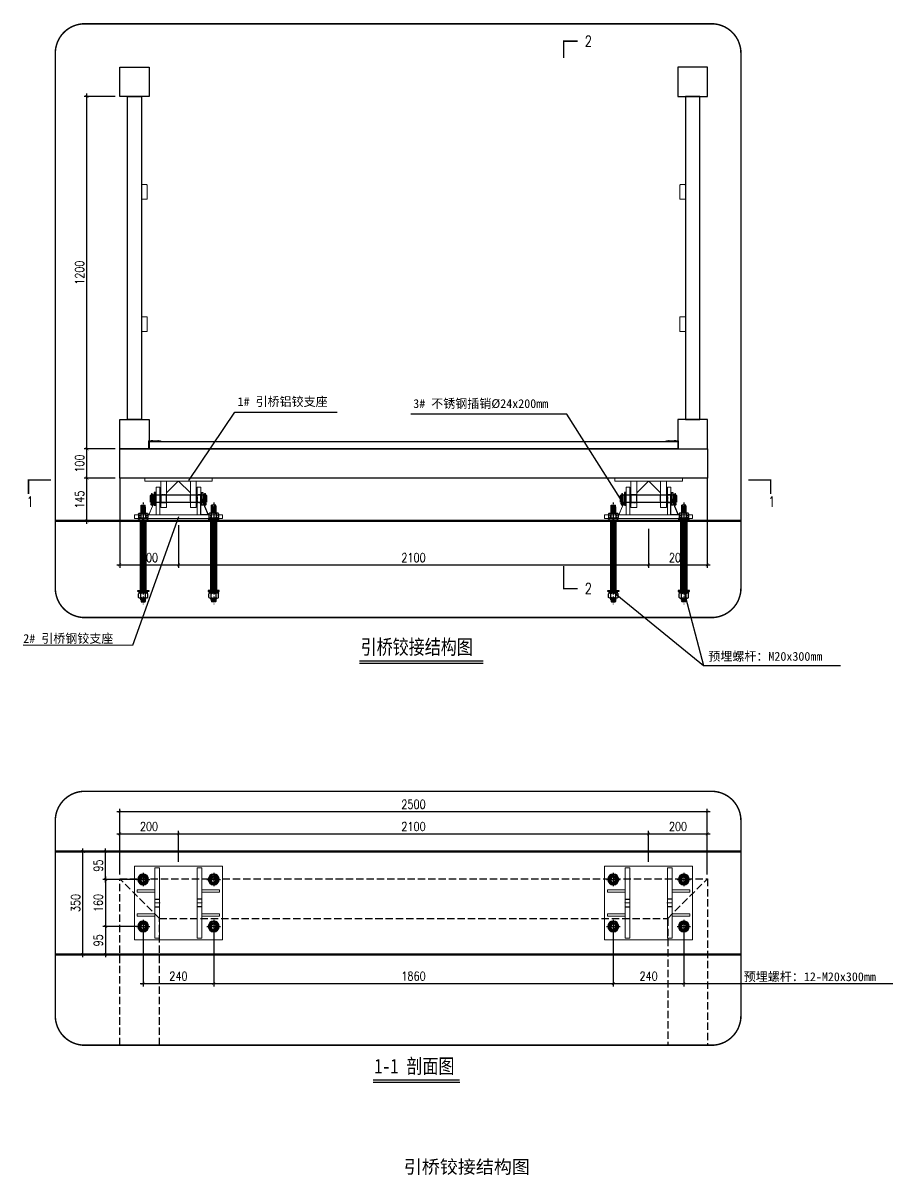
# Model space of a CAD drawing. Header units: millimetres. Extents: x 11827 to 862553, y 15071 to 134256.
# Drawn here: x 711915 to 714876, y 70272 to 74195 of the extents above; entities that cross this region are included whole.
import ezdxf
from ezdxf.enums import TextEntityAlignment as Align

# ---------------------------------------------------------------- set-up
doc = ezdxf.new("R2010")
doc.units = ezdxf.units.MM
for name, pattern in [('BLTA11-LD-L-4001_Plot Plan for Seawater Intake System_20140729$0$CENTER2', [1.125, 0.75, -0.125, 0.125, -0.125]), ('BLTA11-LD-L-4001_Plot Plan for Seawater Intake System_20140729$0$PHANTOM2', [1.25, 0.625, -0.125, 0.125, -0.125, 0.125, -0.125]), ('CENTER', [2, 1.25, -0.25, 0.25, -0.25]), ('CENTER2', [28.575, 19.05, -3.175, 3.175, -3.175]), ('DASH', [0.35, 0.25, -0.1]), ('DASHDOT2', [12.7, 6.35, -3.175, 0, -3.175]), ('DIVIDEX2', [63.5, 25.4, -12.7, 0, -12.7, 0, -12.7]), ('HIDDEN2', [4.7625, 3.175, -1.5875])]:
    doc.linetypes.add(name, pattern=pattern)
for name, color, linetype in [('BS-Annectent', 115, 'Continuous'), ('BS-Index symbol', 35, 'Continuous'), ('hjh文字', 7, 'Continuous'), ('HR-dimension', 9, 'Continuous'), ('HR-Indentifier', 6, 'Continuous'), ('HR-Structure', 5, 'Continuous'), ('HR-text', 2, 'Continuous'), ('HR-Zhuliang', 3, 'Continuous'), ('打印图框', 255, 'Continuous'), ('标注', 9, 'Continuous'), ('铝横梁', 220, 'Continuous'), ('铝通', 4, 'Continuous'), ('面板', 44, 'Continuous')]:
    doc.layers.add(name, color=color, linetype=linetype)
doc.layers.add('型材', color=7, linetype='Continuous', lineweight=15)
doc.layers.add('结构', color=52, linetype='Continuous', lineweight=18)
doc.styles.add('Arial', font='')
doc.styles.add('HZTXT', font='txtw.shx', dxfattribs={"width": 0.8, "bigfont": 'hztxtw.shx'})
doc.styles.add('工程字体', font='', dxfattribs={"width": 0.8})
doc.styles.get('Arial').set_extended_font_data('STXihei')
doc.styles.get('工程字体').set_extended_font_data('SimSun')
doc.dimstyles.new('HR-A2-DIM10', dxfattribs={"dimscale": 10, "dimtxt": 3, "dimasz": 1, "dimexe": 1, "dimexo": 1.5, "dimgap": 1, "dimtad": 1, "dimdec": 1, "dimdsep": 46, "dimtxsty": 'HZTXT', "dimblk": 'ARCHTICK', "dimcen": 0, "dimdle": 1, "dimclrd": 256, "dimclre": 256, "dimclrt": 6, "dimadec": 1, "dimazin": 0, "dimtfac": 1, "dimtdec": 1, "dimtix": 1, "dimtmove": 2, "dimatfit": 3, "dimfxl": 15, "dimtolj": 1, "dimtzin": 0, "dimarcsym": 1})
doc.dimstyles.new('HR-A3-DIM5', dxfattribs={"dimscale": 5, "dimtxt": 3, "dimasz": 1, "dimexe": 1, "dimexo": 1.5, "dimgap": 1, "dimtad": 1, "dimdec": 1, "dimdsep": 46, "dimtxsty": 'HZTXT', "dimblk": 'ARCHTICK', "dimcen": 0, "dimdle": 1, "dimclrd": 256, "dimclre": 256, "dimclrt": 6, "dimadec": 1, "dimazin": 0, "dimtfac": 1, "dimtdec": 1, "dimtix": 1, "dimtmove": 2, "dimatfit": 3, "dimfxl": 1, "dimtolj": 1, "dimtzin": 0, "dimarcsym": 1})
doc.dimstyles.new('HR-BI-DIM5', dxfattribs={"dimscale": 6, "dimtxt": 5, "dimasz": 1, "dimexe": 1, "dimexo": 1.5, "dimgap": 2, "dimtad": 1, "dimdec": 1, "dimdsep": 46, "dimtxsty": 'HZTXT', "dimcen": 0, "dimdle": 1, "dimclrd": 256, "dimclre": 256, "dimclrt": 2, "dimadec": 1, "dimazin": 0, "dimtfac": 1, "dimtdec": 1, "dimtix": 1, "dimtmove": 2, "dimatfit": 3, "dimfxl": 1, "dimtfill": 1, "dimtolj": 1, "dimtzin": 0, "dimarcsym": 1})

# ---------------------------------------------------------------- blocks, each defined once
blk = doc.blocks.new('*U1048')
blk.add_line((0, 0), (42.13, 0))
at = {"const_width": 0.5}
blk.add_lwpolyline([(0, 0.75), (42.13, 0.75)], dxfattribs=at)
at = {"style": '工程字体', "width": 0.8}
blk.add_attdef('图名标注', (0.42, 3), '', height=5, dxfattribs=at)
blk = doc.blocks.new('_ArchTick')
at = {"color": 0, "linetype": 'ByBlock', "lineweight": 100, "const_width": 0.15}
blk.add_lwpolyline([(-0.5, -0.5), (0.5, 0.5)], dxfattribs=at)
blk = doc.blocks.new('*D1084')
at = {"layer": 'Defpoints', "color": 0, "ltscale": 1.5, "transparency": 16777216}
for p in [(712132.4, 72644.5), (712243.8, 72644.5), (712243.8, 72499.2, 0)]:
    blk.add_point(p, dxfattribs=at)
at = {"layer": 'HR-dimension', "lineweight": -2, "ltscale": 1.5, "transparency": 16777216}
for p, q in [((712132.4, 72489.2), (712132.4, 72654.5)), ((712228.8, 72644.5), (712122.4, 72644.5)), ((712228.8, 72499.2), (712122.4, 72499.2))]:
    blk.add_line(p, q, dxfattribs=at)
at = {"layer": 'HR-dimension', "lineweight": -2, "ltscale": 1.5, "transparency": 16777216, "xscale": 10, "yscale": 10, "zscale": 10}
for p, rotation in [((712132.4, 72644.5), 90), ((712132.4, 72499.2), 270)]:
    blk.add_blockref('_ArchTick', p, dxfattribs=dict(at, rotation=rotation))
at = {"layer": 'HR-dimension', "color": 6, "ltscale": 1.5, "transparency": 16777216, "insert": (712107.4, 72571.8), "char_height": 30, "attachment_point": 5, "rotation": 90, "style": 'HZTXT'}
blk.add_mtext('\\A1;145', dxfattribs=at)
blk = doc.blocks.new('*D1069')
at = {"layer": 'Defpoints', "color": 0, "ltscale": 1.5, "transparency": 16777216}
for p in [(712118.9, 71373), (712243.8, 71373, 0), (712243.8, 71023, 0)]:
    blk.add_point(p, dxfattribs=at)
at = {"layer": 'HR-dimension', "lineweight": -2, "ltscale": 1.5, "transparency": 16777216}
for p, q in [((712228.8, 71373), (712108.9, 71373)), ((712118.9, 71013), (712118.9, 71383)), ((712228.8, 71023), (712108.9, 71023))]:
    blk.add_line(p, q, dxfattribs=at)
at = {"layer": 'HR-dimension', "lineweight": -2, "ltscale": 1.5, "transparency": 16777216, "xscale": 10, "yscale": 10, "zscale": 10}
for p, rotation in [((712118.9, 71373), 90), ((712118.9, 71023), 270)]:
    blk.add_blockref('_ArchTick', p, dxfattribs=dict(at, rotation=rotation))
at = {"layer": 'HR-dimension', "color": 6, "ltscale": 1.5, "transparency": 16777216, "insert": (712093.9, 71198), "char_height": 30, "attachment_point": 5, "rotation": 90, "style": 'HZTXT'}
blk.add_mtext('\\A1;350', dxfattribs=at)
blk = doc.blocks.new('*D1070')
at = {"layer": 'Defpoints', "color": 0, "ltscale": 1.5, "transparency": 16777216}
for p in [(712443.8, 71433.3), (712443.8, 71323, 0), (712243.8, 71280.5, 0)]:
    blk.add_point(p, dxfattribs=at)
at = {"layer": 'HR-dimension', "lineweight": -2, "ltscale": 1.5, "transparency": 16777216}
for p, q in [((712243.8, 71295.5), (712243.8, 71443.3)), ((712443.8, 71338), (712443.8, 71443.3)), ((712233.8, 71433.3), (712453.8, 71433.3))]:
    blk.add_line(p, q, dxfattribs=at)
at = {"layer": 'HR-dimension', "lineweight": -2, "ltscale": 1.5, "transparency": 16777216, "xscale": 10, "yscale": 10, "zscale": 10, "rotation": 180}
blk.add_blockref('_ArchTick', (712243.8, 71433.3), dxfattribs=at)
at = {"layer": 'HR-dimension', "lineweight": -2, "ltscale": 1.5, "transparency": 16777216, "xscale": 10, "yscale": 10, "zscale": 10}
blk.add_blockref('_ArchTick', (712443.8, 71433.3), dxfattribs=at)
at = {"layer": 'HR-dimension', "color": 6, "ltscale": 1.5, "transparency": 16777216, "insert": (712343.8, 71458.3), "char_height": 30, "attachment_point": 5, "style": 'HZTXT'}
blk.add_mtext('\\A1;200', dxfattribs=at)
blk = doc.blocks.new('*D1071')
at = {"layer": 'Defpoints', "color": 0, "ltscale": 1.5, "transparency": 16777216}
for p in [(714243.8, 71433.3), (714043.8, 71323, 0), (714243.8, 71323, 0)]:
    blk.add_point(p, dxfattribs=at)
at = {"layer": 'HR-dimension', "lineweight": -2, "ltscale": 1.5, "transparency": 16777216}
for p, q in [((714043.8, 71338), (714043.8, 71443.3)), ((714243.8, 71338), (714243.8, 71443.3)), ((714033.8, 71433.3), (714253.8, 71433.3))]:
    blk.add_line(p, q, dxfattribs=at)
at = {"layer": 'HR-dimension', "lineweight": -2, "ltscale": 1.5, "transparency": 16777216, "xscale": 10, "yscale": 10, "zscale": 10, "rotation": 180}
blk.add_blockref('_ArchTick', (714043.8, 71433.3), dxfattribs=at)
at = {"layer": 'HR-dimension', "lineweight": -2, "ltscale": 1.5, "transparency": 16777216, "xscale": 10, "yscale": 10, "zscale": 10}
blk.add_blockref('_ArchTick', (714243.8, 71433.3), dxfattribs=at)
at = {"layer": 'HR-dimension', "color": 6, "ltscale": 1.5, "transparency": 16777216, "insert": (714143.8, 71458.3), "char_height": 30, "attachment_point": 5, "style": 'HZTXT'}
blk.add_mtext('\\A1;200', dxfattribs=at)
blk = doc.blocks.new('*D1072')
at = {"layer": 'Defpoints', "color": 0, "ltscale": 1.5, "transparency": 16777216}
for p in [(714243.8, 71509), (712243.8, 71280.5, 0), (714243.8, 71280.5, 0)]:
    blk.add_point(p, dxfattribs=at)
at = {"layer": 'HR-dimension', "lineweight": -2, "ltscale": 1.5, "transparency": 16777216}
for p, q in [((712243.8, 71295.5), (712243.8, 71519)), ((714243.8, 71295.5), (714243.8, 71519)), ((712233.8, 71509), (714253.8, 71509))]:
    blk.add_line(p, q, dxfattribs=at)
at = {"layer": 'HR-dimension', "lineweight": -2, "ltscale": 1.5, "transparency": 16777216, "xscale": 10, "yscale": 10, "zscale": 10, "rotation": 180}
blk.add_blockref('_ArchTick', (712243.8, 71509), dxfattribs=at)
at = {"layer": 'HR-dimension', "lineweight": -2, "ltscale": 1.5, "transparency": 16777216, "xscale": 10, "yscale": 10, "zscale": 10}
blk.add_blockref('_ArchTick', (714243.8, 71509), dxfattribs=at)
at = {"layer": 'HR-dimension', "color": 6, "ltscale": 1.5, "transparency": 16777216, "insert": (713243.8, 71534), "char_height": 30, "attachment_point": 5, "style": 'HZTXT'}
blk.add_mtext('\\A1;2500', dxfattribs=at)
blk = doc.blocks.new('*U1047')
blk.add_line((0, 0), (29.5, 0))
at = {"const_width": 0.5}
blk.add_lwpolyline([(0, 0.75), (29.5, 0.75)], dxfattribs=at)
at = {"style": '工程字体', "width": 0.8}
blk.add_attdef('图名标注', (0.42, 3), '', height=5, dxfattribs=at)
blk = doc.blocks.new('A$C53155591')
at = {"layer": 'BS-Annectent'}
for p, q in [((8.8, 0.4), (3.9, 2.2)), ((24, 16.3), (11.3, 16.3)), ((24, 8.2), (11.3, 8.2)), ((8.8, -2.2), (3.9, -0.4)), ((24, -8.2), (11.3, -8.2)), ((24, -16.3), (11.3, -16.3))]:
    blk.add_line(p, q, dxfattribs=at)
for points in [[(3.9, -18.8), (0, -18.8), (0, 18.8), (3.9, 18.8)], [(8.8, -14.7), (8.8, 14.7), (3.9, 14.7), (3.9, -14.7)]]:
    blk.add_lwpolyline(points, close=True, dxfattribs=at)
for points in [[(11.3, 16.3, 0.612824), (11.3, 8.2, 0.305874), (11.3, -8.2, 0.612824), (11.3, -16.3)], [(24, 16.3, -0.612824), (24, 8.2, -0.305874), (24, -8.2, -0.612824), (24, -16.3)]]:
    blk.add_lwpolyline(points, format="xyb", dxfattribs=at)
blk = doc.blocks.new('A$C3497b61f')
at = {"color": 1, "linetype": 'DASHDOT2'}
blk.add_line((-309.5, 0), (37.4, 0), dxfattribs=at)
at = {"layer": 'BS-Annectent'}
for p, q in [((-300.6, -5.4), (-300.6, 5.4)), ((-294.1, 7.2), (-299.6, 7.2)), ((-294.8, 3.6), (-299.6, 3.6)), ((-294.2, -9.4), (-293, 9.4)), ((-291.1, -9.4), (-289.8, 9.4)), ((-287.9, -9.4), (-286.7, 9.4)), ((-284.8, -9.4), (-283.5, 9.4)), ((-281.7, -9.4), (-280.4, 9.4)), ((-278.5, -9.4), (-277.3, 9.4)), ((-275.4, -9.4), (-274.1, 9.4)), ((-246.6, -0.5), (-245.9, 9.4)), ((-245.9, 9.4), (-246.6, 8.2)), ((-244.4, 6.3), (-245.9, 9.4)), ((-244.4, 6.3), (-245.3, -6.3)), ((-244, -9.4), (-242.8, 9.4)), ((-240.9, -9.4), (-239.6, 9.4)), ((-237.7, -9.4), (-236.5, 9.4)), ((-234.6, -9.4), (-233.3, 9.4)), ((-231.5, -9.4), (-230.2, 9.4)), ((-228.3, -9.4), (-227.1, 9.4)), ((-225.2, -9.4), (-223.9, 9.4)), ((-222, -9.4), (-220.8, 9.4)), ((-218.9, -9.4), (-217.7, 9.4)), ((-215.8, -9.4), (-214.5, 9.4)), ((-212.6, -9.4), (-211.4, 9.4)), ((-209.5, -9.4), (-208.3, 9.4)), ((-206.4, -9.4), (-205.1, 9.4)), ((-203.2, -9.4), (-202, 9.4)), ((-200.1, -9.4), (-198.8, 9.4)), ((-196.9, -9.4), (-195.7, 9.4)), ((-193.8, -9.4), (-192.6, 9.4)), ((-190.7, -9.4), (-189.4, 9.4)), ((-187.5, -9.4), (-186.3, 9.4)), ((-184.4, -9.4), (-183.2, 9.4)), ((-181.3, -9.4), (-180, 9.4)), ((-178.1, -9.4), (-176.9, 9.4)), ((-175, -9.4), (-173.7, 9.4)), ((-171.9, -9.4), (-170.6, 9.4)), ((-168.7, -9.4), (-167.5, 9.4)), ((-165.6, -9.4), (-164.3, 9.4)), ((-162.4, -9.4), (-161.2, 9.4)), ((-159.3, -9.4), (-158.1, 9.4)), ((-156.2, -9.4), (-154.9, 9.4)), ((-153, -9.4), (-151.8, 9.4)), ((-149.9, -9.4), (-148.6, 9.4)), ((-147.2, 6.3), (-148.6, 9.4)), ((-147.2, 6.3), (-148.1, -6.3)), ((-146.8, -9.4), (-145.5, 9.4)), ((-143.6, -9.4), (-142.4, 9.4)), ((-140.5, -9.4), (-139.2, 9.4)), ((-137.3, -9.4), (-136.1, 9.4)), ((-134.2, -9.4), (-133, 9.4)), ((-131.1, -9.4), (-129.8, 9.4)), ((-127.9, -9.4), (-126.7, 9.4)), ((-124.8, -9.4), (-123.5, 9.4)), ((-121.7, -9.4), (-120.4, 9.4)), ((-118.5, -9.4), (-117.3, 9.4)), ((-115.8, 6.3), (-116.7, -6.3)), ((-115.4, -9.4), (-114.1, 9.4)), ((-112.2, -9.4), (-111, 9.4)), ((-109.1, -9.4), (-107.9, 9.4)), ((-106, -9.4), (-104.7, 9.4)), ((-102.8, -9.4), (-101.6, 9.4)), ((-99.7, -9.4), (-98.4, 9.4)), ((-96.6, -9.4), (-95.3, 9.4)), ((-93.4, -9.4), (-92.2, 9.4)), ((-90.3, -9.4), (-89, 9.4)), ((-87.1, -9.4), (-85.9, 9.4)), ((-84, -9.4), (-82.8, 9.4)), ((-80.9, -9.4), (-79.6, 9.4)), ((-77.7, -9.4), (-76.5, 9.4)), ((-74.6, -9.4), (-73.3, 9.4)), ((-71.5, -9.4), (-70.2, 9.4)), ((-68.3, -9.4), (-67.1, 9.4)), ((-65.2, -9.4), (-63.9, 9.4)), ((-62, -9.4), (-60.8, 9.4)), ((-58.9, -9.4), (-57.7, 9.4)), ((-55.8, -9.4), (-54.5, 9.4)), ((-52.6, -9.4), (-51.4, 9.4)), ((-49.5, -9.4), (-48.3, 9.4)), ((-46.4, -9.4), (-45.1, 9.4)), ((-43.2, -9.4), (-42, 9.4)), ((-40.1, -9.4), (-38.8, 9.4)), ((-36.9, -9.4), (-35.7, 9.4)), ((-33.8, -9.4), (-32.6, 9.4)), ((-30.7, -9.4), (-29.4, 9.4)), ((-27.5, -9.4), (-26.3, 9.4)), ((-24.4, -9.4), (-23.2, 9.4)), ((-21.3, -9.4), (-20, 9.4)), ((-18.1, -9.4), (-16.9, 9.4)), ((-15, -9.4), (-13.7, 9.4)), ((-12.3, 6.3), (-13.2, -6.3)), ((-10.6, 9.4), (-12.3, 6.3)), ((-11.9, -9.4), (-10.6, 9.4)), ((-10, 8.1), (-10.6, 9.4)), ((-1.2, 0.4), (-6.1, 2.2)), ((-1.2, 12.2), (-1.2, -12.2)), ((14, 16.3), (1.3, 16.3)), ((14, 8.2), (1.3, 8.2)), ((16.5, 12.2), (16.5, -12.2)), ((17.4, 6.3), (16.5, 8.2)), ((17.4, 6.3), (16.5, -6.3)), ((19.1, 9.4), (17.4, 6.3)), ((19.1, 9.4), (17.8, -9.4)), ((20.5, 6.3), (19.1, 9.4)), ((20.5, 6.3), (19.6, -6.3)), ((22.2, 9.4), (20.5, 6.3)), ((22.2, 9.4), (21, -9.4)), ((23.7, 6.3), (22.2, 9.4)), ((23.7, 6.3), (22.8, -6.3)), ((23.2, 7.2), (28.5, 7.2)), ((23.5, 3.6), (28.5, 3.6)), ((29.4, -5.4), (29.4, 5.4)), ((-295.3, -3.6), (-299.6, -3.6)), ((-295.1, -7.2), (-299.6, -7.2)), ((-245.3, -6.3), (-246.6, -8.4)), ((-11.9, -9.4), (-13.2, -6.3)), ((-10, -6.3), (-11.9, -9.4)), ((-10, -5.7), (-10, -6.3)), ((-1.2, -2.2), (-6.1, -0.4)), ((14, -8.2), (1.3, -8.2)), ((14, -16.3), (1.3, -16.3)), ((17.8, -9.4), (16.5, -6.3)), ((19.6, -6.3), (17.8, -9.4)), ((21, -9.4), (19.6, -6.3)), ((22.8, -6.3), (21, -9.4)), ((22.2, -7.2), (28.5, -7.2)), ((23, -3.6), (28.5, -3.6))]:
    blk.add_line(p, q, dxfattribs=at)
for points in [[(-299.6, -7.2, -0.516475), (-299.6, -3.6, -0.258238), (-299.6, 3.6, -0.516475), (-299.6, 7.2)], [(1.3, 16.3, 0.612824), (1.3, 8.2, 0.305874), (1.3, -8.2, 0.612824), (1.3, -16.3)], [(14, 16.3, -0.612824), (14, 8.2, -0.305874), (14, -8.2, -0.612824), (14, -16.3)], [(28.5, -7.2, 0.516475), (28.5, -3.6, 0.258238), (28.5, 3.6, 0.516475), (28.5, 7.2)]]:
    blk.add_lwpolyline(points, format="xyb", dxfattribs=at)
blk.add_lwpolyline([(-10, 9.9), (-246.6, 9.9), (-246.6, -9.9), (-10, -9.9)], dxfattribs=at)
for points in [[(-6.1, -18.8), (-10, -18.8), (-10, 18.8), (-6.1, 18.8)], [(-1.2, -14.7), (-1.2, 14.7), (-6.1, 14.7), (-6.1, -14.7)]]:
    blk.add_lwpolyline(points, close=True, dxfattribs=at)
at = {"layer": 'HR-dimension', "rotation": 180}
blk.add_blockref('A$C53155591', (-246.6, 0), dxfattribs=at)
blk = doc.blocks.new('A$C79B7160B')
at = {"color": 1, "linetype": 'DASHDOT2', "ltscale": 20}
for points in [[(-23.1, 0), (23.1, 0)], [(0, 23.1), (0, -23.1)]]:
    blk.add_lwpolyline(points, dxfattribs=at)
for points in [[(-18.5, 0, 1), (18.5, 0, 1), (-18.5, 0, 1)], [(-14.5, 0, 1), (14.5, 0, 1), (-14.5, 0, 1)], [(-10, 0, 1), (10, 0, 1), (-10, 0, 1)]]:
    blk.add_lwpolyline(points, format="xyb")
blk.add_lwpolyline([(0, -16.5), (-15, -8.2), (-15, 8.2), (0, 16.5), (15, 8.2), (15, -8.2), (0, -16.5)])
at = {"color": 253, "linetype": 'HIDDEN2', "ltscale": 20}
blk.add_lwpolyline([(0, -8.2, 2.414214), (-8.2, 0, 2.414214)], format="xyb", dxfattribs=at)
blk = doc.blocks.new('A$C02bcacc6')
at = {"color": 1, "linetype": 'CENTER2'}
for p, q in [((-230, 13), (-214, 13)), ((-70, 13), (-86, 13)), ((-230, -13), (-214, -13)), ((-70, -13), (-86, -13))]:
    blk.add_line(p, q, dxfattribs=at)
at = {"layer": '结构', "color": 4}
for p, q in [((0, 125), (-300, 125)), ((-300, 125), (-300, -125)), ((0, -125), (0, 125)), ((-300, -125), (0, -125))]:
    blk.add_line(p, q, dxfattribs=at)
at = {"layer": '结构', "color": 1, "linetype": 'CENTER', "ltscale": 0.44}
for p, q in [((-282.1, 80), (-257.9, 80)), ((-270, 67.9), (-270, 92.1)), ((-17.9, 80), (-42.1, 80)), ((-30, 67.9), (-30, 92.1)), ((-270, -67.9), (-270, -92.1)), ((-30, -67.9), (-30, -92.1)), ((-282.1, -80), (-257.9, -80)), ((-17.9, -80), (-42.1, -80))]:
    blk.add_line(p, q, dxfattribs=at)
at = {"layer": '结构', "color": 1, "linetype": 'CENTER', "ltscale": 0.36}
for p, q in [((-231.9, 0), (-212.1, 0)), ((-68.1, 0), (-87.9, 0))]:
    blk.add_line(p, q, dxfattribs=at)
at = {"layer": '结构', "color": 4}
for points in [[(-230, -120), (-230, 120), (-214, 120), (-214, -120)], [(-70, -120), (-70, 120), (-86, 120), (-86, -120)], [(-230, 37), (-290, 37), (-290, 45), (-230, 45)], [(-70, 37), (-10, 37), (-10, 45), (-70, 45)], [(-230, -37), (-290, -37), (-290, -45), (-230, -45)], [(-70, -37), (-10, -37), (-10, -45), (-70, -45)]]:
    blk.add_lwpolyline(points, close=True, dxfattribs=at)
for centre in [(-270, 80), (-30, 80), (-270, -80), (-30, -80)]:
    blk.add_circle(centre, 11, dxfattribs=at)
blk = doc.blocks.new('*D1076')
at = {"layer": 'Defpoints', "color": 0, "ltscale": 1.5, "transparency": 16777216}
for p in [(714043.8, 71433.3), (712443.8, 71323, 0), (714043.8, 71323, 0)]:
    blk.add_point(p, dxfattribs=at)
at = {"layer": 'HR-dimension', "lineweight": -2, "ltscale": 1.5, "transparency": 16777216}
for p, q in [((712443.8, 71338), (712443.8, 71443.3)), ((714043.8, 71338), (714043.8, 71443.3)), ((712433.8, 71433.3), (714053.8, 71433.3))]:
    blk.add_line(p, q, dxfattribs=at)
at = {"layer": 'HR-dimension', "lineweight": -2, "ltscale": 1.5, "transparency": 16777216, "xscale": 10, "yscale": 10, "zscale": 10, "rotation": 180}
blk.add_blockref('_ArchTick', (712443.8, 71433.3), dxfattribs=at)
at = {"layer": 'HR-dimension', "lineweight": -2, "ltscale": 1.5, "transparency": 16777216, "xscale": 10, "yscale": 10, "zscale": 10}
blk.add_blockref('_ArchTick', (714043.8, 71433.3), dxfattribs=at)
at = {"layer": 'HR-dimension', "color": 6, "ltscale": 1.5, "transparency": 16777216, "insert": (713243.8, 71458.3), "char_height": 30, "attachment_point": 5, "style": 'HZTXT'}
blk.add_mtext('\\A1;2100', dxfattribs=at)
blk = doc.blocks.new('*D1077')
at = {"layer": 'Defpoints', "color": 0, "ltscale": 1.5, "transparency": 16777216}
for p in [(712195.9, 71373), (712323.8, 71373, 0), (712323.8, 71278, 0)]:
    blk.add_point(p, dxfattribs=at)
at = {"layer": 'HR-dimension', "lineweight": -2, "ltscale": 1.5, "transparency": 16777216}
for p, q in [((712308.8, 71373), (712185.9, 71373)), ((712195.9, 71268), (712195.9, 71383)), ((712308.8, 71278), (712185.9, 71278))]:
    blk.add_line(p, q, dxfattribs=at)
at = {"layer": 'HR-dimension', "lineweight": -2, "ltscale": 1.5, "transparency": 16777216, "xscale": 10, "yscale": 10, "zscale": 10}
for p, rotation in [((712195.9, 71373), 90), ((712195.9, 71278), 270)]:
    blk.add_blockref('_ArchTick', p, dxfattribs=dict(at, rotation=rotation))
at = {"layer": 'HR-dimension', "color": 6, "ltscale": 1.5, "transparency": 16777216, "insert": (712170.9, 71325.5), "char_height": 30, "attachment_point": 5, "rotation": 90, "style": 'HZTXT'}
blk.add_mtext('\\A1;95', dxfattribs=at)
blk = doc.blocks.new('*D1078')
at = {"layer": 'Defpoints', "color": 0, "ltscale": 1.5, "transparency": 16777216}
for p in [(712323.8, 71278, 0), (712195.9, 71118), (712323.8, 71118, 0)]:
    blk.add_point(p, dxfattribs=at)
at = {"layer": 'HR-dimension', "lineweight": -2, "ltscale": 1.5, "transparency": 16777216}
for p, q in [((712195.9, 71288), (712195.9, 71108)), ((712308.8, 71278), (712185.9, 71278)), ((712308.8, 71118), (712185.9, 71118))]:
    blk.add_line(p, q, dxfattribs=at)
at = {"layer": 'HR-dimension', "lineweight": -2, "ltscale": 1.5, "transparency": 16777216, "xscale": 10, "yscale": 10, "zscale": 10}
for p, rotation in [((712195.9, 71278), 90), ((712195.9, 71118), 270)]:
    blk.add_blockref('_ArchTick', p, dxfattribs=dict(at, rotation=rotation))
at = {"layer": 'HR-dimension', "color": 6, "ltscale": 1.5, "transparency": 16777216, "insert": (712170.9, 71198), "char_height": 30, "attachment_point": 5, "rotation": 90, "style": 'HZTXT'}
blk.add_mtext('\\A1;160', dxfattribs=at)
blk = doc.blocks.new('*D1079')
at = {"layer": 'Defpoints', "color": 0, "ltscale": 1.5, "transparency": 16777216}
for p in [(712323.8, 71118, 0), (712195.9, 71023), (712323.8, 71023, 0)]:
    blk.add_point(p, dxfattribs=at)
at = {"layer": 'HR-dimension', "lineweight": -2, "ltscale": 1.5, "transparency": 16777216}
for p, q in [((712195.9, 71128), (712195.9, 71013)), ((712308.8, 71118), (712185.9, 71118)), ((712308.8, 71023), (712185.9, 71023))]:
    blk.add_line(p, q, dxfattribs=at)
at = {"layer": 'HR-dimension', "lineweight": -2, "ltscale": 1.5, "transparency": 16777216, "xscale": 10, "yscale": 10, "zscale": 10}
for p, rotation in [((712195.9, 71118), 90), ((712195.9, 71023), 270)]:
    blk.add_blockref('_ArchTick', p, dxfattribs=dict(at, rotation=rotation))
at = {"layer": 'HR-dimension', "color": 6, "ltscale": 1.5, "transparency": 16777216, "insert": (712170.9, 71070.5), "char_height": 30, "attachment_point": 5, "rotation": 90, "style": 'HZTXT'}
blk.add_mtext('\\A1;95', dxfattribs=at)
blk = doc.blocks.new('*D1056')
at = {"layer": 'Defpoints', "color": 0, "ltscale": 1.5, "transparency": 16777216}
for p in [(712323.8, 71118, 0), (712563.8, 71118, 0), (712563.8, 70924)]:
    blk.add_point(p, dxfattribs=at)
at = {"layer": 'HR-dimension', "lineweight": -2, "ltscale": 1.5, "transparency": 16777216}
for p, q in [((712323.8, 71103), (712323.8, 70914)), ((712563.8, 71103), (712563.8, 70914)), ((712313.8, 70924), (712573.8, 70924))]:
    blk.add_line(p, q, dxfattribs=at)
at = {"layer": 'HR-dimension', "lineweight": -2, "ltscale": 1.5, "transparency": 16777216, "xscale": 10, "yscale": 10, "zscale": 10, "rotation": 180}
blk.add_blockref('_ArchTick', (712323.8, 70924), dxfattribs=at)
at = {"layer": 'HR-dimension', "lineweight": -2, "ltscale": 1.5, "transparency": 16777216, "xscale": 10, "yscale": 10, "zscale": 10}
blk.add_blockref('_ArchTick', (712563.8, 70924), dxfattribs=at)
at = {"layer": 'HR-dimension', "color": 6, "ltscale": 1.5, "transparency": 16777216, "insert": (712443.8, 70949), "char_height": 30, "attachment_point": 5, "style": 'HZTXT'}
blk.add_mtext('\\A1;240', dxfattribs=at)
blk = doc.blocks.new('*D1057')
at = {"layer": 'Defpoints', "color": 0, "ltscale": 1.5, "transparency": 16777216}
for p in [(712563.8, 71118, 0), (713923.8, 71118, 0), (713923.8, 70924)]:
    blk.add_point(p, dxfattribs=at)
at = {"layer": 'HR-dimension', "lineweight": -2, "ltscale": 1.5, "transparency": 16777216}
for p, q in [((712563.8, 71103), (712563.8, 70914)), ((713923.8, 71103), (713923.8, 70914)), ((712553.8, 70924), (713933.8, 70924))]:
    blk.add_line(p, q, dxfattribs=at)
at = {"layer": 'HR-dimension', "lineweight": -2, "ltscale": 1.5, "transparency": 16777216, "xscale": 10, "yscale": 10, "zscale": 10, "rotation": 180}
blk.add_blockref('_ArchTick', (712563.8, 70924), dxfattribs=at)
at = {"layer": 'HR-dimension', "lineweight": -2, "ltscale": 1.5, "transparency": 16777216, "xscale": 10, "yscale": 10, "zscale": 10}
blk.add_blockref('_ArchTick', (713923.8, 70924), dxfattribs=at)
at = {"layer": 'HR-dimension', "color": 6, "ltscale": 1.5, "transparency": 16777216, "insert": (713243.8, 70949), "char_height": 30, "attachment_point": 5, "style": 'HZTXT'}
blk.add_mtext('\\A1;1860', dxfattribs=at)
blk = doc.blocks.new('*D1058')
at = {"layer": 'Defpoints', "color": 0, "ltscale": 1.5, "transparency": 16777216}
for p in [(713923.8, 71118, 0), (714163.8, 71118, 0), (714163.8, 70924)]:
    blk.add_point(p, dxfattribs=at)
at = {"layer": 'HR-dimension', "lineweight": -2, "ltscale": 1.5, "transparency": 16777216}
for p, q in [((713923.8, 71103), (713923.8, 70914)), ((714163.8, 71103), (714163.8, 70914)), ((713913.8, 70924), (714173.8, 70924))]:
    blk.add_line(p, q, dxfattribs=at)
at = {"layer": 'HR-dimension', "lineweight": -2, "ltscale": 1.5, "transparency": 16777216, "xscale": 10, "yscale": 10, "zscale": 10, "rotation": 180}
blk.add_blockref('_ArchTick', (713923.8, 70924), dxfattribs=at)
at = {"layer": 'HR-dimension', "lineweight": -2, "ltscale": 1.5, "transparency": 16777216, "xscale": 10, "yscale": 10, "zscale": 10}
blk.add_blockref('_ArchTick', (714163.8, 70924), dxfattribs=at)
at = {"layer": 'HR-dimension', "color": 6, "ltscale": 1.5, "transparency": 16777216, "insert": (714043.8, 70949), "char_height": 30, "attachment_point": 5, "style": 'HZTXT'}
blk.add_mtext('\\A1;240', dxfattribs=at)
blk = doc.blocks.new('*D1061')
at = {"layer": 'Defpoints', "color": 0, "ltscale": 1.5, "transparency": 16777216}
for p in [(712243.8, 72661, 0), (712443.8, 72487.2), (712443.8, 72349.2)]:
    blk.add_point(p, dxfattribs=at)
at = {"layer": 'HR-dimension', "lineweight": -2, "ltscale": 1.5, "transparency": 16777216}
for p, q in [((712243.8, 72646), (712243.8, 72339.2)), ((712443.8, 72472.2), (712443.8, 72339.2)), ((712233.8, 72349.2), (712453.8, 72349.2))]:
    blk.add_line(p, q, dxfattribs=at)
at = {"layer": 'HR-dimension', "lineweight": -2, "ltscale": 1.5, "transparency": 16777216, "xscale": 10, "yscale": 10, "zscale": 10, "rotation": 180}
blk.add_blockref('_ArchTick', (712243.8, 72349.2), dxfattribs=at)
at = {"layer": 'HR-dimension', "lineweight": -2, "ltscale": 1.5, "transparency": 16777216, "xscale": 10, "yscale": 10, "zscale": 10}
blk.add_blockref('_ArchTick', (712443.8, 72349.2), dxfattribs=at)
at = {"layer": 'HR-dimension', "color": 6, "ltscale": 1.5, "transparency": 16777216, "insert": (712343.8, 72374.2), "char_height": 30, "attachment_point": 5, "style": 'HZTXT'}
blk.add_mtext('\\A1;200', dxfattribs=at)
blk = doc.blocks.new('*D1062')
at = {"layer": 'Defpoints', "color": 0, "ltscale": 1.5, "transparency": 16777216}
for p in [(712443.8, 72499.2), (714043.8, 72487.2), (714043.8, 72349.2)]:
    blk.add_point(p, dxfattribs=at)
at = {"layer": 'HR-dimension', "lineweight": -2, "ltscale": 1.5, "transparency": 16777216}
for p, q in [((712443.8, 72484.2), (712443.8, 72339.2)), ((714043.8, 72472.2), (714043.8, 72339.2)), ((712433.8, 72349.2), (714053.8, 72349.2))]:
    blk.add_line(p, q, dxfattribs=at)
at = {"layer": 'HR-dimension', "lineweight": -2, "ltscale": 1.5, "transparency": 16777216, "xscale": 10, "yscale": 10, "zscale": 10, "rotation": 180}
blk.add_blockref('_ArchTick', (712443.8, 72349.2), dxfattribs=at)
at = {"layer": 'HR-dimension', "lineweight": -2, "ltscale": 1.5, "transparency": 16777216, "xscale": 10, "yscale": 10, "zscale": 10}
blk.add_blockref('_ArchTick', (714043.8, 72349.2), dxfattribs=at)
at = {"layer": 'HR-dimension', "color": 6, "ltscale": 1.5, "transparency": 16777216, "insert": (713243.8, 72374.2), "char_height": 30, "attachment_point": 5, "style": 'HZTXT'}
blk.add_mtext('\\A1;2100', dxfattribs=at)
blk = doc.blocks.new('*D1063')
at = {"layer": 'Defpoints', "color": 0, "ltscale": 1.5, "transparency": 16777216}
for p in [(714243.8, 72661, 0), (714043.8, 72487.2), (714243.8, 72349.2)]:
    blk.add_point(p, dxfattribs=at)
at = {"layer": 'HR-dimension', "lineweight": -2, "ltscale": 1.5, "transparency": 16777216}
for p, q in [((714243.8, 72646), (714243.8, 72339.2)), ((714043.8, 72472.2), (714043.8, 72339.2)), ((714033.8, 72349.2), (714253.8, 72349.2))]:
    blk.add_line(p, q, dxfattribs=at)
at = {"layer": 'HR-dimension', "lineweight": -2, "ltscale": 1.5, "transparency": 16777216, "xscale": 10, "yscale": 10, "zscale": 10, "rotation": 180}
blk.add_blockref('_ArchTick', (714043.8, 72349.2), dxfattribs=at)
at = {"layer": 'HR-dimension', "lineweight": -2, "ltscale": 1.5, "transparency": 16777216, "xscale": 10, "yscale": 10, "zscale": 10}
blk.add_blockref('_ArchTick', (714243.8, 72349.2), dxfattribs=at)
at = {"layer": 'HR-dimension', "color": 6, "ltscale": 1.5, "transparency": 16777216, "insert": (714143.8, 72374.2), "char_height": 30, "attachment_point": 5, "style": 'HZTXT'}
blk.add_mtext('\\A1;200', dxfattribs=at)
blk = doc.blocks.new('接岸铝支座')
at = {"color": 1, "linetype": 'BLTA11-LD-L-4001_Plot Plan for Seawater Intake System_20140729$0$CENTER2', "ltscale": 5}
for points in [[(394146.5, 96616.9), (394146.5, 96596.9), (394120.5, 96596.9), (394120.5, 96616.9)], [(394146.5, 96495.9), (394146.5, 96515.9), (394120.5, 96515.9), (394120.5, 96495.9)]]:
    blk.add_lwpolyline(points, close=True, dxfattribs=at)
at = {"layer": '型材'}
for points in [[(394063.5, 96441.4), (394063.5, 96671.4), (394073.5, 96671.4), (394073.5, 96441.4)], [(394163.5, 96616.9), (394163.5, 96596.9), (394073.5, 96596.9), (394073.5, 96616.9)], [(394073.5, 96556.9), (394113.5, 96596.9), (394073.5, 96596.9)], [(394073.5, 96555.9), (394113.5, 96515.9), (394073.5, 96515.9)], [(394163.5, 96495.9), (394163.5, 96515.9), (394073.5, 96515.9), (394073.5, 96495.9)]]:
    blk.add_lwpolyline(points, close=True, dxfattribs=at)
blk = doc.blocks.new('接岸钢支座')
at = {"color": 1, "linetype": 'BLTA11-LD-L-4001_Plot Plan for Seawater Intake System_20140729$0$PHANTOM2', "ltscale": 5}
for p, q in [((394020.5, 96870), (394020.5, 96882)), ((394031.5, 96859.3), (394031.5, 96889.3)), ((394042.5, 96870), (394042.5, 96882)), ((394260.5, 96870), (394260.5, 96882)), ((394271.5, 96859.3), (394271.5, 96889.3)), ((394282.5, 96870), (394282.5, 96882))]:
    blk.add_line(p, q, dxfattribs=at)
blk.add_lwpolyline([(394252.5, 96870), (394227.5, 96870), (394227.5, 96810)], close=True)
for points in [[(394075.5, 96802), (394087.5, 96802), (394087.5, 96828), (394075.5, 96828)], [(394227.5, 96802), (394215.5, 96802), (394215.5, 96828), (394227.5, 96828)]]:
    blk.add_lwpolyline(points, close=True, dxfattribs=at)
at = {"layer": '结构'}
for points in [[(394301.5, 96882), (394001.5, 96882), (394001.5, 96870), (394301.5, 96870)], [(394050.5, 96870), (394075.5, 96870), (394075.5, 96810)], [(394075.5, 96775), (394087.5, 96775), (394087.5, 96870), (394075.5, 96870)], [(394227.5, 96775), (394215.5, 96775), (394215.5, 96870), (394227.5, 96870)]]:
    blk.add_lwpolyline(points, close=True, dxfattribs=at)
blk = doc.blocks.new('Split_Pins_GB91')
at = {"color": 8, "linetype": 'Continuous', "lineweight": 15}
for p, q in [((-3.4, 6.3), (-6.9, 3.1)), ((0, 4.7), (0, -4.7)), ((-3.4, -6.3), (-6.9, -3.1))]:
    blk.add_line(p, q, dxfattribs=at)
at = {"color": 7, "linetype": 'Continuous', "lineweight": 15}
for p, q in [((50, 4.7), (0, 4.7)), ((0, 0), (56.3, 0)), ((50, 4.7), (50, 0)), ((56.3, -4.7), (56.3, 0)), ((0, -4.7), (56.3, -4.7))]:
    blk.add_line(p, q, dxfattribs=at)
for centre, radius, start, end in [((-10.5, 0), 9.5, 41.31782, 318.68218), ((-10.5, 0), 4.75, 41.31782, 318.68218), ((0, 9.2), 9.23, 221.31782, 270), ((0, -9.2), 9.23, 90, 138.68218), ((0, 9.2), 4.48, 221.31782, 270), ((0, -9.2), 4.48, 90, 138.68218)]:
    blk.add_arc(centre, radius, start, end, dxfattribs=at)
blk = doc.blocks.new('PIN-M24x200')
for points in [[(38986.9, 4427.6), (38986.9, 4451.6), (38985.9, 4450.6), (38985.9, 4428.6), (38986.9, 4427.6)], [(39174.9, 4427.6), (39175.9, 4428.6), (39175.9, 4450.6), (39174.9, 4451.6), (39174.9, 4427.6)]]:
    blk.add_lwpolyline(points)
for points in [[(38986.9, 4451.6), (39174.9, 4451.6), (39174.9, 4427.6), (38986.9, 4427.6)], [(38998.5, 4417.6), (39002.5, 4417.6), (39002.5, 4461.6), (38998.5, 4461.6)], [(39163.3, 4417.6), (39159.3, 4417.6), (39159.3, 4461.6), (39163.3, 4461.6)]]:
    blk.add_lwpolyline(points, close=True)
at = {"layer": '标注', "color": 1, "linetype": 'CENTER', "ltscale": 0.1}
for centre in [(38991.9, 4439.6), (39169.9, 4439.6)]:
    blk.add_circle(centre, 2.5, dxfattribs=at)
at = {"yscale": 0.5315191496507999, "zscale": 0.5315191496507999}
for p, xscale, rotation in [((38991.9, 4427.6), -0.5315191496507999, 270), ((39169.9, 4427.6), 0.5315191496507999, 90.00000000000001)]:
    blk.add_blockref('Split_Pins_GB91', p, dxfattribs=dict(at, xscale=xscale, rotation=rotation))
blk = doc.blocks.new('*D1108')
at = {"layer": 'Defpoints', "color": 0, "ltscale": 1.5, "transparency": 16777216}
for p in [(712132.4, 72744.5), (712243.8, 72744.5), (712243.8, 72644.5)]:
    blk.add_point(p, dxfattribs=at)
at = {"layer": 'HR-dimension', "lineweight": -2, "ltscale": 1.5, "transparency": 16777216}
for p, q in [((712228.8, 72744.5), (712122.4, 72744.5)), ((712132.4, 72634.5), (712132.4, 72754.5)), ((712228.8, 72644.5), (712122.4, 72644.5))]:
    blk.add_line(p, q, dxfattribs=at)
at = {"layer": 'HR-dimension', "lineweight": -2, "ltscale": 1.5, "transparency": 16777216, "xscale": 10, "yscale": 10, "zscale": 10}
for p, rotation in [((712132.4, 72744.5), 90), ((712132.4, 72644.5), 270)]:
    blk.add_blockref('_ArchTick', p, dxfattribs=dict(at, rotation=rotation))
at = {"layer": 'HR-dimension', "color": 6, "ltscale": 1.5, "transparency": 16777216, "insert": (712107.4, 72694.5), "char_height": 30, "attachment_point": 5, "rotation": 90, "style": 'HZTXT'}
blk.add_mtext('\\A1;100', dxfattribs=at)
blk = doc.blocks.new('*D1109')
at = {"layer": 'Defpoints', "color": 0, "ltscale": 1.5, "transparency": 16777216}
for p in [(712132.4, 73944.5), (712243.8, 73944.5), (712243.8, 72744.5)]:
    blk.add_point(p, dxfattribs=at)
at = {"layer": 'HR-dimension', "lineweight": -2, "ltscale": 1.5, "transparency": 16777216}
for p, q in [((712132.4, 72734.5), (712132.4, 73954.5)), ((712228.8, 73944.5), (712122.4, 73944.5)), ((712228.8, 72744.5), (712122.4, 72744.5))]:
    blk.add_line(p, q, dxfattribs=at)
at = {"layer": 'HR-dimension', "lineweight": -2, "ltscale": 1.5, "transparency": 16777216, "xscale": 10, "yscale": 10, "zscale": 10}
for p, rotation in [((712132.4, 73944.5), 90), ((712132.4, 72744.5), 270)]:
    blk.add_blockref('_ArchTick', p, dxfattribs=dict(at, rotation=rotation))
at = {"layer": 'HR-dimension', "color": 6, "ltscale": 1.5, "transparency": 16777216, "insert": (712107.4, 73344.5), "char_height": 30, "attachment_point": 5, "rotation": 90, "style": 'HZTXT'}
blk.add_mtext('\\A1;1200', dxfattribs=at)
blk = doc.blocks.new('Fushou')
at = {"layer": '型材'}
blk.add_lwpolyline([(320873, 174507.1, 0.414214), (320878, 174512.1), (320878, 174602.1, 0.414214), (320873, 174607.1), (320843, 174607.1, 0.414214), (320838, 174602.1), (320838, 174512.1, 0.414214), (320843, 174507.1)], format="xyb", close=True, dxfattribs=at)
at = {"layer": '型材', "elevation": 0}
blk.add_lwpolyline([(320873, 173607.1, 0.414214), (320878, 173612.1), (320878, 173702.1, 0.414214), (320873, 173707.1), (320843, 173707.1, 0.414214), (320838, 173702.1), (320838, 173612.1, 0.414214), (320843, 173607.1)], format="xyb", close=True, dxfattribs=at)
at = {"layer": '铝横梁', "color": 6}
blk.add_lwpolyline([(320742, 175207.1), (320838, 175207.1), (320838, 173007.1), (320742, 173007.1)], close=True, dxfattribs=at)
at = {"layer": '铝通'}
for points in [[(320690, 175207.1), (320690, 175407.1), (320890, 175407.1), (320890, 175207.1), (320690, 175207.1)], [(320690, 172807.1), (320690, 173007.1), (320890, 173007.1), (320890, 172807.1), (320690, 172807.1)]]:
    blk.add_lwpolyline(points, dxfattribs=at)

msp = doc.modelspace()

# ---------------------------------------------------------------- linework, layer by layer
msp.add_lwpolyline([(714243.86, 72644.46), (712243.84, 72644.46), (712243.84, 72744.46), (714243.86, 72744.46)], close=True)
at = {"layer": 'BS-Index symbol', "color": 1, "linetype": 'DIVIDEX2', "const_width": 5, "elevation": 0, "flags": 128}
for points in [[(712124.71, 74192.24), (714258.17, 74192.24, -0.4142136), (714358.17, 74092.24), (714358.17, 72270.03, -0.4142136), (714258.17, 72170.03), (712124.71, 72170.03, -0.4142136), (712024.71, 72270.03), (712024.71, 74092.24, -0.4142136)], [(712124.71, 71578.34), (714258.17, 71578.34, -0.4142136), (714358.17, 71478.34), (714358.17, 70813.55, -0.4142136), (714258.17, 70713.55), (712124.71, 70713.55, -0.4142136), (712024.71, 70813.55), (712024.71, 71478.34, -0.4142136)]]:
    msp.add_lwpolyline(points, format="xyb", close=True, dxfattribs=at)
at = {"layer": 'HR-Indentifier', "const_width": 4.8, "elevation": 0}
for points in [[(713754.88, 74075.12), (713754.88, 74133.13), (713802.88, 74133.13)], [(713754.88, 72345.57), (713754.88, 72268.77), (713802.88, 72268.77)]]:
    msp.add_lwpolyline(points, dxfattribs=at)
at = {"layer": 'HR-Indentifier', "const_width": 4.8}
for points in [[(712010.38, 72638.26), (711933.58, 72638.26), (711933.58, 72590.26)], [(714382.85, 72638.26), (714459.65, 72638.26), (714459.65, 72590.26)]]:
    msp.add_lwpolyline(points, dxfattribs=at)
at = {"layer": 'HR-Structure', "lineweight": 50, "ltscale": 5}
for p, q in [((714358.17, 72499.23, 0), (712024.71, 72499.23, 0)), ((714358.17, 71373.01, 0), (712024.71, 71373.01, 0)), ((714358.17, 71023.01, 0), (712024.71, 71023.01, 0))]:
    msp.add_line(p, q, dxfattribs=at)
at = {"layer": 'HR-Zhuliang', "color": 8, "linetype": 'DASH', "ltscale": 100}
for p, q in [((712378.84, 71145.53, 0), (712243.84, 71280.53, 0)), ((714108.84, 71145.53, 0), (714243.84, 71280.53, 0))]:
    msp.add_line(p, q, dxfattribs=at)
at = {"layer": 'HR-Zhuliang', "color": 8, "linetype": 'DASH', "ltscale": 100, "elevation": 0}
for points in [[(712243.83, 70713.55), (712243.84, 71280.53), (714243.84, 71280.49), (714243.83, 70713.55)], [(712378.83, 70713.55), (712378.84, 71145.53), (714108.84, 71145.5), (714108.83, 70713.55)]]:
    msp.add_lwpolyline(points, dxfattribs=at)
at = {"layer": '型材', "color": 4, "elevation": 0}
for points in [[(712352.8, 72772.51, 0.4142136), (712352.23, 72772.51), (712351.3, 72771.58, -0.1989124), (712351.02, 72771.46), (712342.84, 72771.46, 0.4142136), (712341.84, 72770.46), (712341.84, 72747.96, 0.4142136), (712342.34, 72747.46), (712343.34, 72747.46, 0.4142136), (712343.84, 72747.96), (712343.84, 72769.46), (712386.54, 72769.46, 0.6656441), (712386.76, 72769.97, 0.2007367), (712383.2, 72771.46), (712377.67, 72771.46, -0.1989124), (712377.39, 72771.58), (712376.46, 72772.51, 0.4142136), (712375.89, 72772.51), (712375.13, 72771.75, -0.4142136), (712374.56, 72771.75), (712373.8, 72772.51, 0.4142136), (712373.23, 72772.51), (712372.3, 72771.58, -0.1989124), (712372.02, 72771.46), (712356.67, 72771.46, -0.1989124), (712356.39, 72771.58), (712355.46, 72772.51, 0.4142136), (712354.89, 72772.51), (712354.13, 72771.75, -0.4142136), (712353.56, 72771.75)], [(714134.9, 72772.51, -0.4142136), (714135.47, 72772.51), (714136.4, 72771.58, 0.1989124), (714136.68, 72771.46), (714144.86, 72771.46, -0.4142136), (714145.86, 72770.46), (714145.86, 72747.96, -0.4142136), (714145.36, 72747.46), (714144.36, 72747.46, -0.4142136), (714143.86, 72747.96), (714143.86, 72769.46), (714101.16, 72769.46, -0.6656441), (714100.94, 72769.97, -0.2007367), (714104.5, 72771.46), (714110.03, 72771.46, 0.1989124), (714110.31, 72771.58), (714111.24, 72772.51, -0.4142136), (714111.81, 72772.51), (714112.57, 72771.75, 0.4142136), (714113.14, 72771.75), (714113.9, 72772.51, -0.4142136), (714114.47, 72772.51), (714115.4, 72771.58, 0.1989124), (714115.68, 72771.46), (714131.03, 72771.46, 0.1989124), (714131.31, 72771.58), (714132.24, 72772.51, -0.4142136), (714132.81, 72772.51), (714133.57, 72771.75, 0.4142136), (714134.14, 72771.75)]]:
    msp.add_lwpolyline(points, format="xyb", close=True, dxfattribs=at)
at = {"layer": '面板', "elevation": 0}
msp.add_lwpolyline([(712343.84, 72744.46), (712343.84, 72769.46), (714143.86, 72769.46), (714143.86, 72744.46)], close=True, dxfattribs=at)

# ---------------------------------------------------------------- block references
at = {"color": 7, "yscale": 0.4999999999999994, "zscale": 0.4999999999999994}
for p, xscale in [((551898.84, -13659.11), 0.4999999999999994), ((874588.86, -13659.11), -0.4999999999999994)]:
    msp.add_blockref('Fushou', p, dxfattribs=dict(at, xscale=xscale))
at = {"rotation": 270}
for p in [(615887.46, 466707.99), (617487.46, 466707.99)]:
    msp.add_blockref('接岸铝支座', p, dxfattribs=at)
at = {"xscale": -1, "rotation": 180}
for p in [(318292.38, 169389.47), (319892.38, 169389.47)]:
    msp.add_blockref('接岸钢支座', p, dxfattribs=at)
at = {"xscale": -1}
for p in [(751524.74, 68134.85), (753124.74, 68134.85)]:
    msp.add_blockref('PIN-M24x200', p, dxfattribs=at)
at = {"xscale": 10, "yscale": 10, "zscale": 10}
for name, p, values in [('*U1048', (713059.61, 72014.91), {'图名标注': '引桥铰接结构图'}), ('*U1047', (713106.45, 70587.49), {'图名标注': '1-1 剖面图'})]:
    msp.add_blockref(name, p, dxfattribs=at).add_auto_attribs(values)
at = {"layer": 'BS-Annectent', "color": 1, "linetype": 'DASHDOT2'}
for p in [(712323.84, 71278.03, 0), (712563.84, 71278.03, 0), (713923.84, 71278.03, 0), (714163.84, 71278.03, 0), (712323.84, 71118.03, 0), (712563.84, 71118.03, 0), (713923.84, 71118.03, 0), (714163.84, 71118.03, 0)]:
    msp.add_blockref('A$C79B7160B', p, dxfattribs=at)
at = {"layer": 'HR-dimension', "rotation": 270}
for p in [(712323.84, 72252.68), (713923.84, 72252.68)]:
    msp.add_blockref('A$C3497b61f', p, dxfattribs=at)
at = {"layer": 'HR-dimension', "xscale": -1, "rotation": 90}
for p in [(712563.84, 72252.68), (714163.84, 72252.68)]:
    msp.add_blockref('A$C3497b61f', p, dxfattribs=at)
at = {"layer": 'HR-dimension', "ltscale": 10, "rotation": 180}
for p in [(712293.84, 71198.03, 0), (713893.84, 71198.03, 0)]:
    msp.add_blockref('A$C02bcacc6', p, dxfattribs=at)

# ---------------------------------------------------------------- texts
at = {"layer": 'hjh文字', "style": 'Arial'}
for s, p in [('1# 引桥铝铰支座', (712645.05, 72890.29, 0)), ('3# 不锈钢插销%%C24x200mm', (713242.91, 72883.71)), ('2# 引桥钢铰支座', (711915.61, 72083.76)), ('预埋螺杆：M20x300mm', (714247.07, 72022.89)), ('预埋螺杆：12-M20x300mm', (714367.8, 70931.75))]:
    msp.add_text(s, height=30, dxfattribs=at).set_placement(p)
at = {"layer": 'HR-text', "style": 'HZTXT', "width": 0.8}
for s, p in [('2', (713826.56, 74133.12, 0)), ('1', (711926.8, 72564.69)), ('1', (714451.45, 72564.69)), ('2', (713826.56, 72268.76, 0))]:
    msp.add_text(s, height=36, dxfattribs=at).set_placement(p, align=Align.MIDDLE_LEFT)
at = {"layer": '打印图框', "color": 6, "insert": (713210.56, 70321.94), "char_height": 45, "attachment_point": 1, "style": 'Arial'}
msp.add_mtext_dynamic_manual_height_columns('引桥铰接结构图', width=691.5685, gutter_width=12.5, heights=[0], dxfattribs=at)

# ---------------------------------------------------------------- dimensions: what is measured, and where the dimension line sits
at = {"layer": 'HR-dimension', "ltscale": 1.5}
for base, p1, p2, picture, middle in [((712132.36, 73944.46), (712243.84, 72744.46), (712243.84, 73944.46), '*D1109', (712107.36, 73344.46)), ((712132.36, 72744.46), (712243.84, 72644.46), (712243.84, 72744.46), '*D1108', (712107.36, 72694.46)), ((712132.36, 72644.46), (712243.84, 72499.23, 0), (712243.84, 72644.46), '*D1084', (712107.36, 72571.85)), ((712118.89, 71373.01), (712243.84, 71023.01, 0), (712243.84, 71373.01, 0), '*D1069', (712093.89, 71198.01)), ((712195.9, 71373.01), (712323.84, 71278.03, 0), (712323.84, 71373.01, 0), '*D1077', (712170.9, 71325.52)), ((712195.9, 71118.03), (712323.84, 71278.03, 0), (712323.84, 71118.03, 0), '*D1078', (712170.9, 71198.03)), ((712195.9, 71023.01), (712323.84, 71118.03, 0), (712323.84, 71023.01, 0), '*D1079', (712170.9, 71070.52))]:
    dim = msp.add_linear_dim(base=base, p1=p1, p2=p2, angle=90, dimstyle='HR-A2-DIM10', override={"dimdec": 0}, dxfattribs=at)
    dim.commit()
    dim.dimension.update_dxf_attribs({"geometry": picture, "text_midpoint": middle})
for base, p1, p2, picture, middle in [((712443.84, 72349.16), (712243.84, 72661.03, 0), (712443.84, 72487.23), '*D1061', (712343.84, 72374.16)), ((714243.84, 72349.16), (714043.84, 72487.23), (714243.84, 72661.03, 0), '*D1063', (714143.84, 72374.16))]:
    dim = msp.add_linear_dim(base=base, p1=p1, p2=p2, dimstyle='HR-A2-DIM10', dxfattribs=at)
    dim.commit()
    dim.dimension.update_dxf_attribs({"geometry": picture, "text_midpoint": middle})
dim = msp.add_linear_dim(base=(714043.84, 72349.16), p1=(712443.84, 72499.23), p2=(714043.84, 72487.23), text='2100', dimstyle='HR-A2-DIM10', dxfattribs=at)
dim.commit()
dim.dimension.update_dxf_attribs({"geometry": '*D1062', "text_midpoint": (713243.84, 72374.16)})
for base, p1, p2, text, picture, middle in [((714243.84, 71508.98), (712243.84, 71280.53, 0), (714243.84, 71280.53, 0), '2500', '*D1072', (713243.84, 71533.98)), ((714043.84, 71433.3), (712443.84, 71323.03, 0), (714043.84, 71323.03, 0), '2100', '*D1076', (713243.84, 71458.3)), ((713923.84, 70923.99), (712563.84, 71118.03, 0), (713923.84, 71118.01, 0), '1860', '*D1057', (713243.84, 70948.99))]:
    dim = msp.add_linear_dim(base=base, p1=p1, p2=p2, text=text, dimstyle='HR-A2-DIM10', override={"dimdec": 0}, dxfattribs=at)
    dim.commit()
    dim.dimension.update_dxf_attribs({"geometry": picture, "text_midpoint": middle})
for base, p1, p2, picture, middle in [((712443.84, 71433.3), (712243.84, 71280.53, 0), (712443.84, 71323.03, 0), '*D1070', (712343.84, 71458.3)), ((714243.84, 71433.3), (714043.84, 71323.03, 0), (714243.84, 71323.01, 0), '*D1071', (714143.84, 71458.3)), ((712563.84, 70923.99), (712323.84, 71118.03, 0), (712563.84, 71118.03, 0), '*D1056', (712443.84, 70948.99)), ((714163.84, 70923.99), (713923.84, 71118.01, 0), (714163.84, 71118.01, 0), '*D1058', (714043.84, 70948.99))]:
    dim = msp.add_linear_dim(base=base, p1=p1, p2=p2, dimstyle='HR-A2-DIM10', override={"dimdec": 0}, dxfattribs=at)
    dim.commit()
    dim.dimension.update_dxf_attribs({"geometry": picture, "text_midpoint": middle})

# ---------------------------------------------------------------- leaders
at = {"layer": 'HR-dimension'}
for points in [[(712479.1, 72636.71, 0), (712635.14, 72868.99, 0), (712983.72, 72868.99, 0)], [(713948.84, 72574.46), (713765.68, 72862.65), (713235.02, 72862.65)], [(712443.92, 72513.46), (712287.73, 72074.58), (711914.91, 72076)]]:
    msp.add_leader(points, dimstyle='HR-BI-DIM5', override={"dimgap": 2, "dimtad": 0}, dxfattribs=at)
for points in [[(713918.12, 72262.68), (714231.08, 72006.38), (714696.7, 72006.38)], [(714163.84, 72260.72), (714231.08, 72006.38), (714696.7, 72006.38)]]:
    msp.add_leader(points, dimstyle='HR-BI-DIM5', dxfattribs=at)
at = {"layer": 'HR-dimension', "ltscale": 10}
msp.add_leader([(714163.84, 70923.99), (714875.55, 70923.99)], dimstyle='HR-A3-DIM5', override={"dimgap": 1, "dimtad": 0}, dxfattribs=at)

doc.saveas('drawing.dxf')
